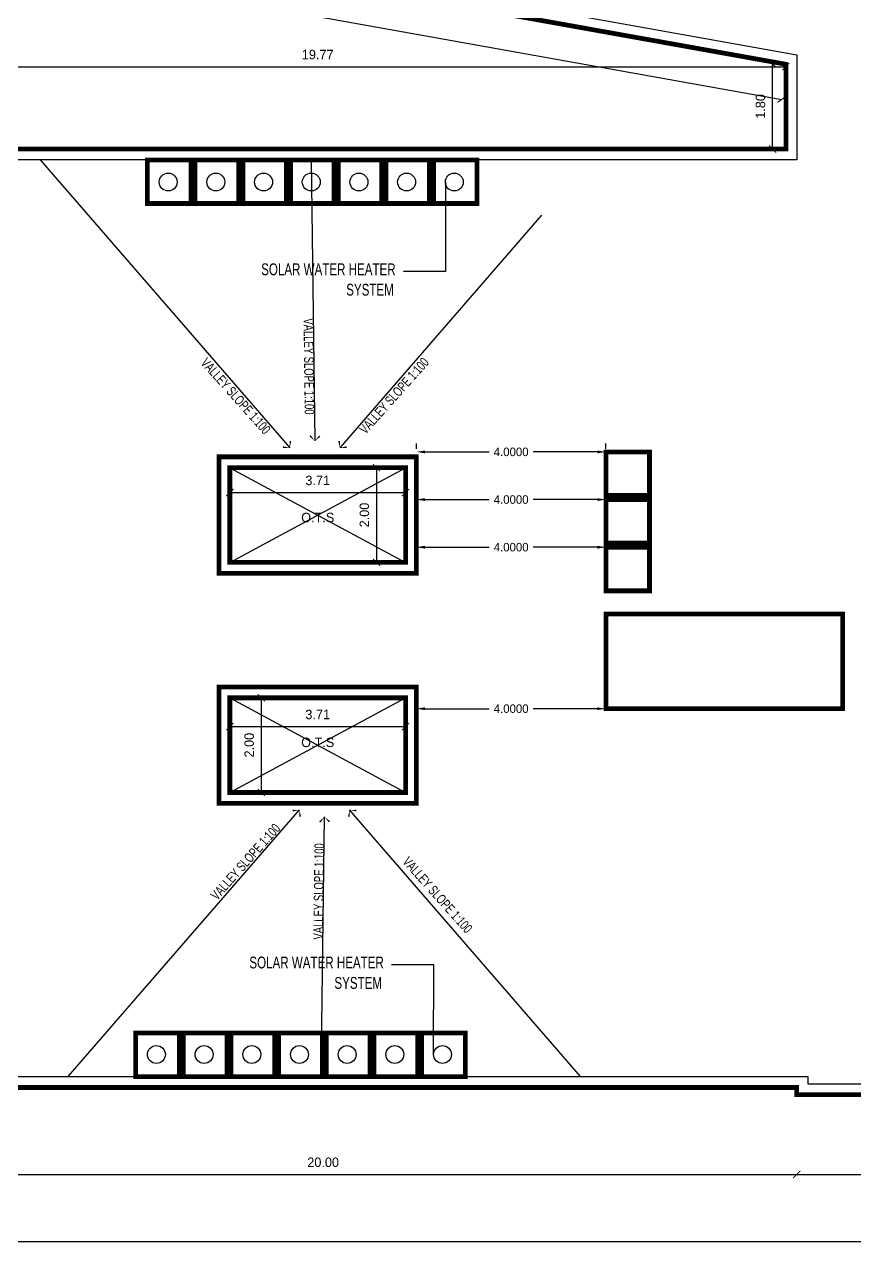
# Model space of a CAD drawing. Header units: metres. Extents: x 6101839 to 6102590, y -6659932 to -6659648.
# Drawn here: x 6102513.54 to 6102531.06, y -6659712.88 to -6659687.09 of the extents above; entities that cross this region are included whole.
import ezdxf

# ---------------------------------------------------------------- set-up
doc = ezdxf.new("R2010")
doc.units = ezdxf.units.M
doc.header["$LTSCALE"] = 500
doc.header["$MEASUREMENT"] = 0
doc.linetypes.add('DASHED2', pattern=[0.375, 0.25, -0.125])
doc.layers.get('0').update_dxf_attribs({"linetype": 'CONTINUOUS'})
doc.layers.get('Defpoints').update_dxf_attribs({"linetype": 'CONTINUOUS'})
for name, color, linetype in [('above', 250, 'DASHED2'), ('BLK_1_FLR_3_ROOF_AREA', 54, 'CONTINUOUS'), ('BLK_1_TERRACESERVICE_UTILITYDISTANCE', 1, 'CONTINUOUS'), ('CONSIDER AREA', 233, 'CONTINUOUS'), ('DIM', 205, 'CONTINUOUS'), ('ED', 30, 'CONTINUOUS'), ('FURN', 156, 'CONTINUOUS'), ('SOLAR_PANEL', 3, 'CONTINUOUS'), ('SOLAR_WATER_HEATER', 1, 'CONTINUOUS'), ('TEXT', 4, 'CONTINUOUS'), ('wall', 125, 'CONTINUOUS')]:
    doc.layers.add(name, color=color, linetype=linetype)
doc.styles.add('DM', font='arial.ttf', dxfattribs={"width": 0.7, "height": 500})
doc.styles.add('S2', font='GOTHIC.TTF')
doc.styles.get("Standard").update_dxf_attribs({"font": 'GOTHIC.TTF'})
doc.styles.add('USA TEXT', font='GOTHIC.TTF')
doc.dimstyles.new('1-100-ED', dxfattribs={"dimtxt": 0.2, "dimasz": 0.15, "dimexe": 0.18, "dimexo": 0.0625, "dimgap": 0.15, "dimtad": 1, "dimzin": 0, "dimdsep": 46, "dimtxsty": 'USA TEXT', "dimblk": 'ARCHTICK', "dimcen": 0.1, "dimse1": 1, "dimse2": 1, "dimclrd": 256, "dimclrt": 256, "dimadec": 0, "dimazin": 0, "dimtfac": 1, "dimtofl": 0, "dimtmove": 0, "dimatfit": 3, "dimldrblk": 'ARCHTICK', "dimfxl": 0.18, "dimtolj": 1, "dimtzin": 0, "dimarcsym": 0})
doc.dimstyles.get("Standard").update_dxf_attribs({"dimtxt": 0.18, "dimasz": 0.18, "dimexe": 0.18, "dimexo": 0.0625, "dimgap": 0.09, "dimtad": 0, "dimtih": 1, "dimtoh": 1, "dimdec": 4, "dimzin": 0, "dimdsep": 46, "dimtxsty": 'Standard', "dimcen": 0.09, "dimadec": 0, "dimazin": 0, "dimtfac": 1, "dimtdec": 4, "dimtofl": 0, "dimtmove": 0, "dimatfit": 3, "dimfxl": 1, "dimtolj": 1, "dimtzin": 0, "dimarcsym": 0})

# ---------------------------------------------------------------- blocks, each defined once
blk = doc.blocks.new('ARROW2')
at = {"layer": 'FURN'}
for points in [[(0, 0, 0, 1.41, 0), (-4, 4, 1.41, 1.41, 0)], [(0, 0, 0, 1.41, 0), (4, 4, 1.41, 1.41, 0)]]:
    blk.add_lwpolyline(points, format="xyseb", dxfattribs=at)
blk = doc.blocks.new('_ArchTick')
at = {"color": 0, "linetype": 'ByBlock', "const_width": 0.15}
blk.add_lwpolyline([(-0.5, -0.5), (0.5, 0.5)], dxfattribs=at)
blk = doc.blocks.new('*D99')
at = {"layer": 'Defpoints', "color": 0, "transparency": 16777216}
for p in [(6102509.843, -6659709.307), (6102529.843, -6659709.613), (6102529.843, -6659711.373)]:
    blk.add_point(p, dxfattribs=at)
at = {"layer": 'ED', "lineweight": -2, "transparency": 16777216}
blk.add_line((6102509.843, -6659711.373), (6102529.843, -6659711.373), dxfattribs=at)
at = {"layer": 'ED', "lineweight": -2, "transparency": 16777216, "xscale": 0.15, "yscale": 0.15, "zscale": 0.15, "rotation": 180}
blk.add_blockref('_ArchTick', (6102509.843, -6659711.373), dxfattribs=at)
at = {"layer": 'ED', "lineweight": -2, "transparency": 16777216, "xscale": 0.15, "yscale": 0.15, "zscale": 0.15}
blk.add_blockref('_ArchTick', (6102529.843, -6659711.373), dxfattribs=at)
at = {"layer": 'ED', "transparency": 16777216, "insert": (6102519.843, -6659711.118), "char_height": 0.2, "attachment_point": 5, "style": 'USA TEXT'}
blk.add_mtext('\\A1;20.00', dxfattribs=at)
blk = doc.blocks.new('*D100')
at = {"layer": 'Defpoints', "color": 0, "transparency": 16777216}
for p in [(6102529.843, -6659709.613), (6102536.745, -6659709.689), (6102536.745, -6659711.373)]:
    blk.add_point(p, dxfattribs=at)
at = {"layer": 'ED', "lineweight": -2, "transparency": 16777216}
blk.add_line((6102529.843, -6659711.373), (6102536.745, -6659711.373), dxfattribs=at)
at = {"layer": 'ED', "lineweight": -2, "transparency": 16777216, "xscale": 0.15, "yscale": 0.15, "zscale": 0.15, "rotation": 180}
blk.add_blockref('_ArchTick', (6102529.843, -6659711.373), dxfattribs=at)
at = {"layer": 'ED', "lineweight": -2, "transparency": 16777216, "xscale": 0.15, "yscale": 0.15, "zscale": 0.15}
blk.add_blockref('_ArchTick', (6102536.745, -6659711.373), dxfattribs=at)
at = {"layer": 'ED', "transparency": 16777216, "insert": (6102533.294, -6659711.118), "char_height": 0.2, "attachment_point": 5, "style": 'USA TEXT'}
blk.add_mtext('\\A1;6.90', dxfattribs=at)
blk = doc.blocks.new('*D150')
at = {"layer": 'Defpoints', "color": 0, "transparency": 16777216}
for p in [(6102521.583, -6659701.915), (6102517.873, -6659702.648), (6102521.583, -6659702.805)]:
    blk.add_point(p, dxfattribs=at)
at = {"layer": 'ED', "lineweight": -2, "transparency": 16777216}
blk.add_line((6102517.873, -6659701.915), (6102521.583, -6659701.915), dxfattribs=at)
at = {"layer": 'ED', "lineweight": -2, "transparency": 16777216, "xscale": 0.15, "yscale": 0.15, "zscale": 0.15, "rotation": 180}
blk.add_blockref('_ArchTick', (6102517.873, -6659701.915), dxfattribs=at)
at = {"layer": 'ED', "lineweight": -2, "transparency": 16777216, "xscale": 0.15, "yscale": 0.15, "zscale": 0.15}
blk.add_blockref('_ArchTick', (6102521.583, -6659701.915), dxfattribs=at)
at = {"layer": 'ED', "transparency": 16777216, "insert": (6102519.728, -6659701.66), "char_height": 0.2, "attachment_point": 5, "style": 'USA TEXT'}
blk.add_mtext('\\A1;3.71', dxfattribs=at)
blk = doc.blocks.new('*D151')
at = {"layer": 'Defpoints', "color": 0, "transparency": 16777216}
for p in [(6102518.434, -6659701.307), (6102518.398, -6659703.307), (6102518.537, -6659703.307)]:
    blk.add_point(p, dxfattribs=at)
at = {"layer": 'ED', "lineweight": -2, "transparency": 16777216}
blk.add_line((6102518.537, -6659701.307), (6102518.537, -6659703.307), dxfattribs=at)
at = {"layer": 'ED', "lineweight": -2, "transparency": 16777216, "xscale": 0.15, "yscale": 0.15, "zscale": 0.15}
for p, rotation in [((6102518.537, -6659701.307), 90), ((6102518.537, -6659703.307), 270)]:
    blk.add_blockref('_ArchTick', p, dxfattribs=dict(at, rotation=rotation))
at = {"layer": 'ED', "transparency": 16777216, "insert": (6102518.282, -6659702.307), "char_height": 0.2, "attachment_point": 5, "rotation": 90, "style": 'USA TEXT'}
blk.add_mtext('\\A1;2.00', dxfattribs=at)
blk = doc.blocks.new('*D152')
at = {"layer": 'Defpoints', "color": 0, "transparency": 16777216}
for p in [(6102517.873, -6659696.556), (6102521.583, -6659696.556), (6102521.583, -6659696.972)]:
    blk.add_point(p, dxfattribs=at)
at = {"layer": 'ED', "lineweight": -2, "transparency": 16777216}
blk.add_line((6102517.873, -6659696.972), (6102521.583, -6659696.972), dxfattribs=at)
at = {"layer": 'ED', "lineweight": -2, "transparency": 16777216, "xscale": 0.15, "yscale": 0.15, "zscale": 0.15, "rotation": 180}
blk.add_blockref('_ArchTick', (6102517.873, -6659696.972), dxfattribs=at)
at = {"layer": 'ED', "lineweight": -2, "transparency": 16777216, "xscale": 0.15, "yscale": 0.15, "zscale": 0.15}
blk.add_blockref('_ArchTick', (6102521.583, -6659696.972), dxfattribs=at)
at = {"layer": 'ED', "transparency": 16777216, "insert": (6102519.728, -6659696.717), "char_height": 0.2, "attachment_point": 5, "style": 'USA TEXT'}
blk.add_mtext('\\A1;3.71', dxfattribs=at)
blk = doc.blocks.new('*D153')
at = {"layer": 'Defpoints', "color": 0, "transparency": 16777216}
for p in [(6102521.156, -6659696.447), (6102520.969, -6659698.447), (6102521.054, -6659698.447)]:
    blk.add_point(p, dxfattribs=at)
at = {"layer": 'ED', "lineweight": -2, "transparency": 16777216}
blk.add_line((6102520.969, -6659696.447), (6102520.969, -6659698.447), dxfattribs=at)
at = {"layer": 'ED', "lineweight": -2, "transparency": 16777216, "xscale": 0.15, "yscale": 0.15, "zscale": 0.15}
for p, rotation in [((6102520.969, -6659696.447), 90), ((6102520.969, -6659698.447), 270)]:
    blk.add_blockref('_ArchTick', p, dxfattribs=dict(at, rotation=rotation))
at = {"layer": 'ED', "transparency": 16777216, "insert": (6102520.714, -6659697.447), "char_height": 0.2, "attachment_point": 5, "rotation": 90, "style": 'USA TEXT'}
blk.add_mtext('\\A1;2.00', dxfattribs=at)
blk = doc.blocks.new('*D195')
at = {"layer": 'Defpoints', "color": 0, "transparency": 16777216}
for p in [(6102529.613, -6659687.978), (6102529.613, -6659689.717), (6102509.843, -6659690.212)]:
    blk.add_point(p, dxfattribs=at)
at = {"layer": 'ED', "lineweight": -2, "transparency": 16777216}
blk.add_line((6102509.843, -6659687.978), (6102529.613, -6659687.978), dxfattribs=at)
at = {"layer": 'ED', "lineweight": -2, "transparency": 16777216, "xscale": 0.15, "yscale": 0.15, "zscale": 0.15, "rotation": 180}
blk.add_blockref('_ArchTick', (6102509.843, -6659687.978), dxfattribs=at)
at = {"layer": 'ED', "lineweight": -2, "transparency": 16777216, "xscale": 0.15, "yscale": 0.15, "zscale": 0.15}
blk.add_blockref('_ArchTick', (6102529.613, -6659687.978), dxfattribs=at)
at = {"layer": 'ED', "transparency": 16777216, "insert": (6102519.728, -6659687.723), "char_height": 0.2, "attachment_point": 5, "style": 'USA TEXT'}
blk.add_mtext('\\A1;19.77', dxfattribs=at)
blk = doc.blocks.new('*D209')
at = {"layer": 'Defpoints', "color": 0, "transparency": 16777216}
for p in [(6102510.242, -6659684.215), (6102529.658, -6659687.927), (6102529.525, -6659688.67)]:
    blk.add_point(p, dxfattribs=at)
at = {"layer": 'ED', "lineweight": -2, "transparency": 16777216}
blk.add_line((6102510.069, -6659685.184), (6102529.525, -6659688.67), dxfattribs=at)
at = {"layer": 'ED', "lineweight": -2, "transparency": 16777216, "xscale": 0.15, "yscale": 0.15, "zscale": 0.15}
for p, rotation in [((6102510.069, -6659685.184), 169.843495225753), ((6102529.525, -6659688.67), 349.843495225753)]:
    blk.add_blockref('_ArchTick', p, dxfattribs=dict(at, rotation=rotation))
at = {"layer": 'ED', "transparency": 16777216, "insert": (6102519.842, -6659686.676), "char_height": 0.2, "attachment_point": 5, "rotation": 349.8435, "style": 'USA TEXT'}
blk.add_mtext('\\A1;19.77', dxfattribs=at)
blk = doc.blocks.new('*D223')
at = {"layer": 'Defpoints', "color": 0, "transparency": 16777216}
for p in [(6102529.332, -6659687.919), (6102529.613, -6659687.919), (6102529.613, -6659689.717)]:
    blk.add_point(p, dxfattribs=at)
at = {"layer": 'ED', "lineweight": -2, "transparency": 16777216}
blk.add_line((6102529.332, -6659689.717), (6102529.332, -6659687.919), dxfattribs=at)
at = {"layer": 'ED', "lineweight": -2, "transparency": 16777216, "xscale": 0.15, "yscale": 0.15, "zscale": 0.15}
for p, rotation in [((6102529.332, -6659687.919), 90), ((6102529.332, -6659689.717), 270)]:
    blk.add_blockref('_ArchTick', p, dxfattribs=dict(at, rotation=rotation))
at = {"layer": 'ED', "transparency": 16777216, "insert": (6102529.077, -6659688.818), "char_height": 0.2, "attachment_point": 5, "rotation": 90, "style": 'USA TEXT'}
blk.add_mtext('\\A1;1.80', dxfattribs=at)
blk = doc.blocks.new('*D241')
at = {"layer": 'Defpoints', "color": 0, "transparency": 16777216}
for p in [(6102469.388, -6659709.537), (6102536.524, -6659710.664), (6102536.524, -6659712.793)]:
    blk.add_point(p, dxfattribs=at)
at = {"layer": 'ED', "lineweight": -2, "transparency": 16777216}
blk.add_line((6102469.388, -6659712.793), (6102536.524, -6659712.793), dxfattribs=at)
at = {"layer": 'ED', "lineweight": -2, "transparency": 16777216, "xscale": 0.15, "yscale": 0.15, "zscale": 0.15, "rotation": 180}
blk.add_blockref('_ArchTick', (6102469.388, -6659712.793), dxfattribs=at)
at = {"layer": 'ED', "lineweight": -2, "transparency": 16777216, "xscale": 0.15, "yscale": 0.15, "zscale": 0.15}
blk.add_blockref('_ArchTick', (6102536.524, -6659712.793), dxfattribs=at)
at = {"layer": 'ED', "transparency": 16777216, "insert": (6102502.956, -6659712.538), "char_height": 0.2, "attachment_point": 5, "style": 'USA TEXT'}
blk.add_mtext('\\A1;67.14', dxfattribs=at)
blk = doc.blocks.new('*D1358')
at = {"layer": 'BLK_1_TERRACESERVICE_UTILITYDISTANCE', "color": 0, "lineweight": -2, "transparency": 16777216}
for p, q in [((6102521.813, -6659696.051), (6102521.813, -6659695.934)), ((6102521.993, -6659696.114), (6102523.349, -6659696.114)), ((6102525.633, -6659696.114), (6102524.278, -6659696.114)), ((6102525.813, -6659696.051), (6102525.813, -6659695.934))]:
    blk.add_line(p, q, dxfattribs=at)
at = {"layer": 'BLK_1_TERRACESERVICE_UTILITYDISTANCE', "color": 0, "transparency": 16777216}
for points in [[(6102521.993, -6659696.084), (6102521.993, -6659696.144), (6102521.813, -6659696.114)], [(6102525.633, -6659696.084), (6102525.633, -6659696.144), (6102525.813, -6659696.114)]]:
    blk.add_solid(points, dxfattribs=at)
at = {"layer": 'Defpoints', "color": 0, "transparency": 16777216}
for p in [(6102521.813, -6659696.114), (6102521.813, -6659696.114), (6102525.813, -6659696.114)]:
    blk.add_point(p, dxfattribs=at)
at = {"layer": 'BLK_1_TERRACESERVICE_UTILITYDISTANCE', "color": 0, "transparency": 16777216, "insert": (6102523.813, -6659696.114), "char_height": 0.18, "attachment_point": 5}
blk.add_mtext('\\A1;4.0000', dxfattribs=at)
blk = doc.blocks.new('*D1359')
at = {"layer": 'BLK_1_TERRACESERVICE_UTILITYDISTANCE', "color": 0, "lineweight": -2, "transparency": 16777216}
for p, q in [((6102521.813, -6659697.058), (6102521.813, -6659696.941)), ((6102521.993, -6659697.121), (6102523.349, -6659697.121)), ((6102525.633, -6659697.121), (6102524.278, -6659697.121)), ((6102525.813, -6659697.058), (6102525.813, -6659696.941))]:
    blk.add_line(p, q, dxfattribs=at)
at = {"layer": 'BLK_1_TERRACESERVICE_UTILITYDISTANCE', "color": 0, "transparency": 16777216}
for points in [[(6102521.993, -6659697.091), (6102521.993, -6659697.151), (6102521.813, -6659697.121)], [(6102525.633, -6659697.091), (6102525.633, -6659697.151), (6102525.813, -6659697.121)]]:
    blk.add_solid(points, dxfattribs=at)
at = {"layer": 'Defpoints', "color": 0, "transparency": 16777216}
for p in [(6102521.813, -6659697.121), (6102521.813, -6659697.121), (6102525.813, -6659697.121)]:
    blk.add_point(p, dxfattribs=at)
at = {"layer": 'BLK_1_TERRACESERVICE_UTILITYDISTANCE', "color": 0, "transparency": 16777216, "insert": (6102523.813, -6659697.121), "char_height": 0.18, "attachment_point": 5}
blk.add_mtext('\\A1;4.0000', dxfattribs=at)
blk = doc.blocks.new('*D1355')
at = {"layer": 'BLK_1_TERRACESERVICE_UTILITYDISTANCE', "color": 0, "lineweight": -2, "transparency": 16777216}
for p, q in [((6102521.813, -6659698.065), (6102521.813, -6659697.947)), ((6102525.813, -6659698.065), (6102525.813, -6659697.947)), ((6102521.993, -6659698.127), (6102523.349, -6659698.127)), ((6102525.633, -6659698.127), (6102524.278, -6659698.127))]:
    blk.add_line(p, q, dxfattribs=at)
at = {"layer": 'BLK_1_TERRACESERVICE_UTILITYDISTANCE', "color": 0, "transparency": 16777216}
for points in [[(6102521.993, -6659698.097), (6102521.993, -6659698.157), (6102521.813, -6659698.127)], [(6102525.633, -6659698.097), (6102525.633, -6659698.157), (6102525.813, -6659698.127)]]:
    blk.add_solid(points, dxfattribs=at)
at = {"layer": 'Defpoints', "color": 0, "transparency": 16777216}
for p in [(6102521.813, -6659698.127), (6102521.813, -6659698.127), (6102525.813, -6659698.127)]:
    blk.add_point(p, dxfattribs=at)
at = {"layer": 'BLK_1_TERRACESERVICE_UTILITYDISTANCE', "color": 0, "transparency": 16777216, "insert": (6102523.813, -6659698.127), "char_height": 0.18, "attachment_point": 5}
blk.add_mtext('\\A1;4.0000', dxfattribs=at)
blk = doc.blocks.new('*D1356')
at = {"layer": 'BLK_1_TERRACESERVICE_UTILITYDISTANCE', "color": 0, "lineweight": -2, "transparency": 16777216}
for p, q in [((6102521.813, -6659703.475), (6102521.813, -6659701.357)), ((6102521.993, -6659701.537), (6102523.349, -6659701.537)), ((6102525.633, -6659701.537), (6102524.278, -6659701.537)), ((6102525.813, -6659701.475), (6102525.813, -6659701.357))]:
    blk.add_line(p, q, dxfattribs=at)
at = {"layer": 'BLK_1_TERRACESERVICE_UTILITYDISTANCE', "color": 0, "transparency": 16777216}
for points in [[(6102521.993, -6659701.507), (6102521.993, -6659701.567), (6102521.813, -6659701.537)], [(6102525.633, -6659701.507), (6102525.633, -6659701.567), (6102525.813, -6659701.537)]]:
    blk.add_solid(points, dxfattribs=at)
at = {"layer": 'Defpoints', "color": 0, "transparency": 16777216}
for p in [(6102521.813, -6659701.537), (6102525.813, -6659701.537), (6102521.813, -6659703.537)]:
    blk.add_point(p, dxfattribs=at)
at = {"layer": 'BLK_1_TERRACESERVICE_UTILITYDISTANCE', "color": 0, "transparency": 16777216, "insert": (6102523.813, -6659701.537), "char_height": 0.18, "attachment_point": 5}
blk.add_mtext('\\A1;4.0000', dxfattribs=at)

msp = doc.modelspace()

# ---------------------------------------------------------------- linework, layer by layer
at = {"layer": 'above', "linetype": 'ByBlock'}
for p, q in [((6102517.87318, -6659698.44746), (6102521.58319, -6659696.44746)), ((6102517.87318, -6659696.44746), (6102521.58319, -6659698.44746)), ((6102517.87318, -6659703.30746), (6102521.58319, -6659701.30746)), ((6102517.87318, -6659701.30746), (6102521.58319, -6659703.30746))]:
    msp.add_line(p, q, dxfattribs=at)
at = {"layer": 'BLK_1_FLR_3_ROOF_AREA', "const_width": 0.1}
for points in [[(6102480.8232, -6659689.31802), (6102501.05319, -6659689.31802), (6102501.05355, -6659694.84679), (6102503.25319, -6659694.84665), (6102503.2532, -6659691.51138), (6102507.41319, -6659691.51138), (6102507.41341, -6659694.84679), (6102509.61343, -6659694.84648), (6102509.61319, -6659689.71805), (6102529.61318, -6659689.71798), (6102529.61318, -6659687.92679), (6102509.93011, -6659684.40118)], [(6102536.74503, -6659709.68953), (6102529.84318, -6659709.68953), (6102529.84318, -6659709.53802), (6102509.61319, -6659709.53798), (6102509.61289, -6659704.84379), (6102507.41319, -6659704.84379), (6102507.41319, -6659708.24466), (6102503.25319, -6659708.24466), (6102503.25319, -6659704.84429), (6102501.05319, -6659704.84429), (6102501.05319, -6659709.53802), (6102480.8232, -6659709.53802)]]:
    msp.add_lwpolyline(points, dxfattribs=at)
at = {"layer": 'CONSIDER AREA', "const_width": 0.1}
for points in [[(6102517.05308, -6659689.94739), (6102516.13308, -6659689.94739), (6102516.13308, -6659690.86739), (6102517.05308, -6659690.86739)], [(6102518.05982, -6659689.94739), (6102517.13982, -6659689.94739), (6102517.13982, -6659690.86739), (6102518.05982, -6659690.86739)], [(6102519.06657, -6659689.94739), (6102518.14657, -6659689.94739), (6102518.14657, -6659690.86739), (6102519.06657, -6659690.86739)], [(6102520.07331, -6659689.94739), (6102519.15331, -6659689.94739), (6102519.15331, -6659690.86739), (6102520.07331, -6659690.86739)], [(6102521.08005, -6659689.94739), (6102520.16005, -6659689.94739), (6102520.16005, -6659690.86739), (6102521.08005, -6659690.86739)], [(6102522.0868, -6659689.94739), (6102521.1668, -6659689.94739), (6102521.1668, -6659690.86739), (6102522.0868, -6659690.86739)], [(6102523.09354, -6659689.94739), (6102522.17354, -6659689.94739), (6102522.17354, -6659690.86739), (6102523.09354, -6659690.86739)], [(6102516.80395, -6659709.30744), (6102515.88395, -6659709.30744), (6102515.88395, -6659708.38744), (6102516.80395, -6659708.38744)], [(6102517.81069, -6659709.30744), (6102516.89069, -6659709.30744), (6102516.89069, -6659708.38744), (6102517.81069, -6659708.38744)], [(6102518.81744, -6659709.30744), (6102517.89744, -6659709.30744), (6102517.89744, -6659708.38744), (6102518.81744, -6659708.38744)], [(6102519.82418, -6659709.30744), (6102518.90418, -6659709.30744), (6102518.90418, -6659708.38744), (6102519.82418, -6659708.38744)], [(6102520.83093, -6659709.30744), (6102519.91093, -6659709.30744), (6102519.91093, -6659708.38744), (6102520.83093, -6659708.38744)], [(6102521.83767, -6659709.30744), (6102520.91767, -6659709.30744), (6102520.91767, -6659708.38744), (6102521.83767, -6659708.38744)], [(6102522.84441, -6659709.30744), (6102521.92441, -6659709.30744), (6102521.92441, -6659708.38744), (6102522.84441, -6659708.38744)]]:
    msp.add_lwpolyline(points, close=True, dxfattribs=at)
at = {"layer": 'CONSIDER AREA'}
for centre in [(6102516.57152, -6659690.41401), (6102517.57826, -6659690.41401), (6102518.585, -6659690.41401), (6102519.59175, -6659690.41401), (6102520.59849, -6659690.41401), (6102521.60523, -6659690.41401), (6102522.61198, -6659690.41401), (6102516.32239, -6659708.84082), (6102517.32913, -6659708.84082), (6102518.33588, -6659708.84082), (6102519.34262, -6659708.84082), (6102520.34936, -6659708.84082), (6102521.35611, -6659708.84082), (6102522.36285, -6659708.84082)]:
    msp.add_circle(centre, 0.18897, dxfattribs=at)
at = {"layer": 'DIM', "color": 8, "linetype": 'ByBlock'}
for p, q in [((6102513.8686, -6659689.9474), (6102519.13649, -6659696.02901)), ((6102519.59228, -6659689.9474), (6102519.6661, -6659695.87926)), ((6102524.45143, -6659691.11592), (6102520.19571, -6659696.02901)), ((6102514.46261, -6659709.30743), (6102519.34179, -6659703.67457)), ((6102519.80317, -6659709.30744), (6102519.8714, -6659703.82432)), ((6102525.28021, -6659709.30745), (6102520.40101, -6659703.67457))]:
    msp.add_line(p, q, dxfattribs=at)
at = {"layer": 'ED', "linetype": 'ByBlock'}
for p, q in [((6102522.42301, -6659690.41401), (6102522.42963, -6659692.30711)), ((6102522.42963, -6659692.30711), (6102521.53863, -6659692.30711)), ((6102522.1805, -6659706.94773), (6102521.2895, -6659706.94773)), ((6102522.17388, -6659708.84082), (6102522.1805, -6659706.94773))]:
    msp.add_line(p, q, dxfattribs=at)
at = {"layer": 'SOLAR_PANEL', "color": 3, "const_width": 0.1}
msp.add_lwpolyline([(6102525.81319, -6659701.53746), (6102530.81319, -6659701.53746), (6102530.81319, -6659699.53746), (6102525.81319, -6659699.53746)], close=True, dxfattribs=at)
at = {"layer": 'SOLAR_WATER_HEATER', "color": 1, "const_width": 0.1}
for points in [[(6102525.81319, -6659697.03376), (6102526.73319, -6659697.03376), (6102526.73319, -6659696.11376), (6102525.81319, -6659696.11376)], [(6102526.73319, -6659698.0405), (6102525.81319, -6659698.0405), (6102525.81319, -6659697.1205), (6102526.73319, -6659697.1205)], [(6102525.81319, -6659699.04724), (6102526.73319, -6659699.04724), (6102526.73319, -6659698.12724), (6102525.81319, -6659698.12724)]]:
    msp.add_lwpolyline(points, close=True, dxfattribs=at)
at = {"layer": 'wall', "color": 9, "linetype": 'ByBlock'}
for p, q in [((6102510.24224, -6659684.21529), (6102529.84318, -6659687.72641)), ((6102509.97529, -6659684.40114), (6102529.61318, -6659687.91887)), ((6102529.84318, -6659687.72641), (6102529.84318, -6659689.94742)), ((6102529.61318, -6659687.91887), (6102529.61318, -6659689.71742)), ((6102529.61318, -6659689.71742), (6102509.61321, -6659689.71739)), ((6102529.84318, -6659689.94742), (6102509.84323, -6659689.94739)), ((6102509.84317, -6659709.30742), (6102530.07318, -6659709.30746)), ((6102530.07318, -6659709.30746), (6102530.07318, -6659709.45897)), ((6102509.61317, -6659709.53742), (6102529.84318, -6659709.53746)), ((6102529.84318, -6659709.53746), (6102529.84318, -6659709.68897)), ((6102530.07318, -6659709.45897), (6102537.03289, -6659709.45897)), ((6102529.84318, -6659709.68897), (6102536.74503, -6659709.68897))]:
    msp.add_line(p, q, dxfattribs=at)
at = {"layer": 'wall', "color": 9, "const_width": 0.1}
for points in [[(6102517.64318, -6659698.67746), (6102521.81319, -6659698.67746), (6102521.81319, -6659696.21746), (6102517.64318, -6659696.21746)], [(6102517.87318, -6659698.44746), (6102521.58319, -6659698.44746), (6102521.58319, -6659696.44746), (6102517.87318, -6659696.44746)], [(6102517.64318, -6659701.07746), (6102521.81319, -6659701.07746), (6102521.81319, -6659703.53746), (6102517.64318, -6659703.53746)], [(6102517.87318, -6659701.30746), (6102521.58319, -6659701.30746), (6102521.58319, -6659703.30746), (6102517.87318, -6659703.30746)]]:
    msp.add_lwpolyline(points, close=True, dxfattribs=at)

# ---------------------------------------------------------------- block references
at = {"layer": 'DIM', "yscale": 0.0255555555522442}
for p, xscale, zscale, rotation in [((6102519.13649, -6659696.02901), 0.0255555555562943, 0.0255555555562943, 38.57662509371964), ((6102519.6661, -6659695.87926), 0.0255555555407925, 0.0255555555555556, 358.390429194858), ((6102520.19571, -6659696.02901), -0.0255555555562943, 0.0255555555555556, 321.4233749062803), ((6102519.34179, -6659703.67457), -0.0255555555562943, 0.0255555555555556, 141.4233749062804), ((6102520.40101, -6659703.67457), 0.0255555555562943, 0.0255555555562943, 218.5766250937196), ((6102519.8714, -6659703.82432), -0.0255555555407925, 0.0255555555555556, 181.6095708051419)]:
    msp.add_blockref('ARROW2', p, dxfattribs=dict(at, xscale=xscale, zscale=zscale, rotation=rotation))

# ---------------------------------------------------------------- texts
at = {"layer": 'DIM', "style": 'DM', "width": 0.7}
for s, p in [('SOLAR WATER HEATER', (6102518.53458, -6659692.38184)), ('SYSTEM', (6102520.33019, -6659692.81309)), ('SOLAR WATER HEATER', (6102518.28545, -6659707.02246)), ('SYSTEM', (6102520.08106, -6659707.45371))]:
    msp.add_text(s, height=0.25, dxfattribs=at).set_placement(p)
for rotation, p in [(270.703527, (6102519.42931, -6659693.29255)), (311.713304, (6102517.24482, -6659694.24271)), (48.286696, (6102520.73978, -6659695.75451)), (48.286696, (6102517.60284, -6659705.597)), (89.296473, (6102519.83918, -6659706.41354)), (311.713304, (6102521.50558, -6659704.77956))]:
    msp.add_text('VALLEY SLOPE 1:100', height=0.2044444, rotation=rotation, dxfattribs=at).set_placement(p)
at = {"layer": 'TEXT', "color": 7, "style": 'S2'}
for p in [(6102519.37973, -6659697.59954), (6102519.37973, -6659702.34796)]:
    msp.add_text('O.T.S', height=0.2, dxfattribs=at).set_placement(p)

# ---------------------------------------------------------------- dimensions: what is measured, and where the dimension line sits
at = {"layer": 'BLK_1_TERRACESERVICE_UTILITYDISTANCE', "color": 1}
for base, p1, p2, picture, middle in [((6102521.81319, -6659696.11376), (6102525.81319, -6659696.11376), (6102521.81319, -6659696.11376), '*D1358', (6102523.81319, -6659696.11376)), ((6102521.81319, -6659697.1205), (6102525.81319, -6659697.1205), (6102521.81319, -6659697.1205), '*D1359', (6102523.81319, -6659697.1205)), ((6102521.81319, -6659698.12724), (6102525.81319, -6659698.12724), (6102521.81319, -6659698.12724), '*D1355', (6102523.81319, -6659698.12724))]:
    dim = msp.add_linear_dim(base=base, p1=p1, p2=p2, dimstyle='Standard', override={"dimscale": 1}, dxfattribs=at)
    dim.commit()
    dim.dimension.update_dxf_attribs({"geometry": picture, "text_midpoint": middle})
at = {"layer": 'BLK_1_TERRACESERVICE_UTILITYDISTANCE', "color": 3}
dim = msp.add_linear_dim(base=(6102521.81319, -6659701.53746), p1=(6102525.81319, -6659701.53746), p2=(6102521.81319, -6659703.53746), dimstyle='Standard', override={"dimscale": 1}, dxfattribs=at)
dim.commit()
dim.dimension.update_dxf_attribs({"geometry": '*D1356', "text_midpoint": (6102523.81319, -6659701.53746)})
at = {"layer": 'ED'}
for base, p1, p2, angle, picture, middle in [((6102529.5247, -6659688.66967), (6102510.24224, -6659684.21529), (6102529.65777, -6659687.92686), 169.843495, '*D209', (6102519.84165, -6659686.67591)), ((6102529.33187, -6659687.91887), (6102529.61318, -6659689.71742), (6102529.61318, -6659687.91887), 90, '*D223', (6102529.07684, -6659688.81815)), ((6102520.96881, -6659698.44746), (6102521.1557, -6659696.44746), (6102521.05376, -6659698.44746), 90, '*D153', (6102520.71378, -6659697.44746)), ((6102518.53662, -6659703.30746), (6102518.43427, -6659701.30746), (6102518.39814, -6659703.30746), 90, '*D151', (6102518.28159, -6659702.30746))]:
    dim = msp.add_linear_dim(base=base, p1=p1, p2=p2, angle=angle, dimstyle='1-100-ED', dxfattribs=at)
    dim.commit()
    dim.dimension.update_dxf_attribs({"geometry": picture, "text_midpoint": middle})
for base, p1, p2, picture, middle in [((6102529.61318, -6659687.97758), (6102509.84325, -6659690.21241), (6102529.61318, -6659689.71742), '*D195', (6102519.72821, -6659687.72255)), ((6102521.58319, -6659696.97174), (6102517.87318, -6659696.55584), (6102521.58319, -6659696.55584), '*D152', (6102519.72818, -6659696.71671)), ((6102521.58319, -6659701.91521), (6102517.87318, -6659702.64808), (6102521.58319, -6659702.80527), '*D150', (6102519.72818, -6659701.66018)), ((6102529.84318, -6659711.37336), (6102509.84317, -6659709.30742), (6102529.84318, -6659709.61321), '*D99', (6102519.84317, -6659711.11833)), ((6102536.52446, -6659712.79311), (6102469.38843, -6659709.53746), (6102536.52446, -6659710.66377), '*D241', (6102502.95645, -6659712.53808)), ((6102536.74503, -6659711.37336), (6102529.84318, -6659709.61321), (6102536.74503, -6659709.68897), '*D100', (6102533.2941, -6659711.11833))]:
    dim = msp.add_linear_dim(base=base, p1=p1, p2=p2, dimstyle='1-100-ED', dxfattribs=at)
    dim.commit()
    dim.dimension.update_dxf_attribs({"geometry": picture, "text_midpoint": middle})

doc.saveas('drawing.dxf')
